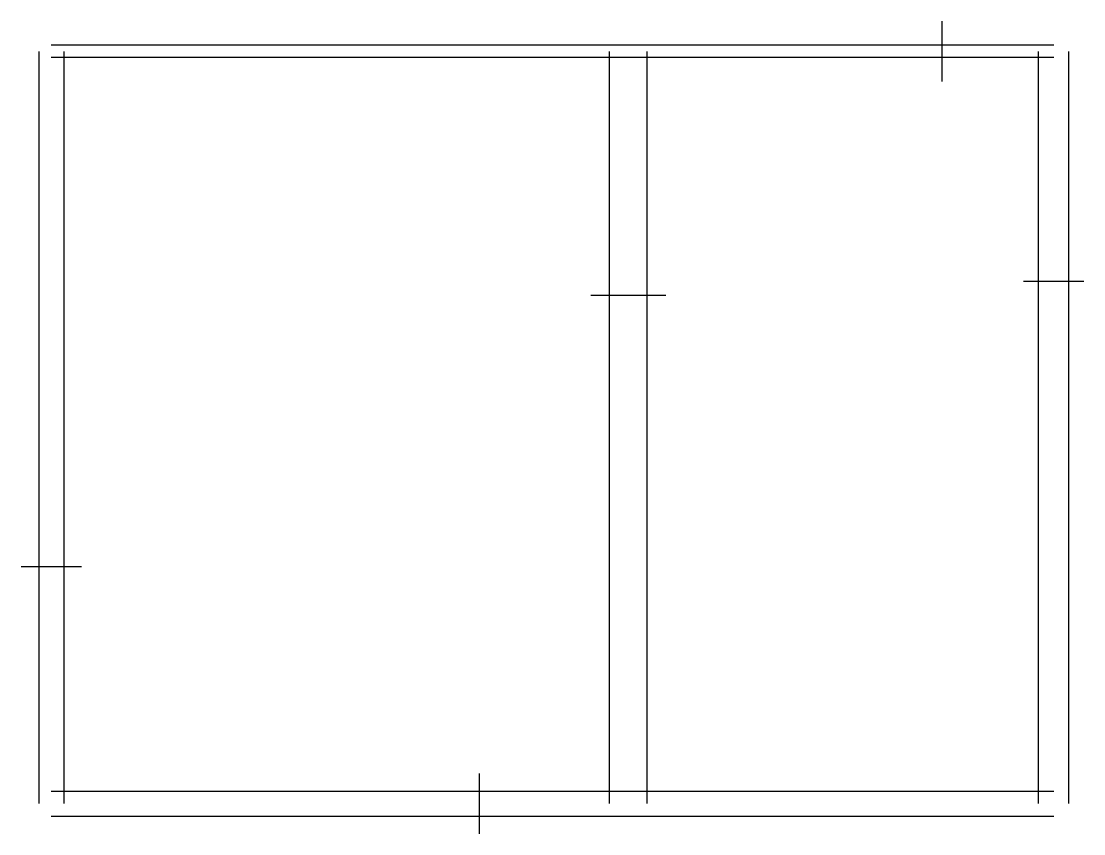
# Model space of a CAD drawing. Header units: millimetres. Extents: x -240 to 8240, y -240 to 6240.
import ezdxf

# ---------------------------------------------------------------- set-up
doc = ezdxf.new("R2010")
doc.units = ezdxf.units.MM
doc.layers.add('OPENING', color=4, linetype='Continuous')
doc.layers.add('WALL', color=7, linetype='Continuous')

msp = doc.modelspace()

# ---------------------------------------------------------------- linework, layer by layer
at = {"layer": 'OPENING'}
for p, q in [((7107.2, 6240), (7107.2, 5760)), ((8240, 4164.8), (7760, 4164.8)), ((4905, 4051.9), (4305, 4051.9)), ((-240, 1891.1), (240, 1891.1)), ((3418.7, -240), (3418.7, 240))]:
    msp.add_line(p, q, dxfattribs=at)
at = {"layer": 'WALL'}
for p, q in [((8000, 6050), (0, 6050)), ((-100, 6000), (-100, 0)), ((8000, 5950), (0, 5950)), ((100, 6000), (100, 0)), ((4455, 0), (4455, 6000)), ((4755, 0), (4755, 6000)), ((7880, 0), (7880, 6000)), ((8120, 0), (8120, 6000)), ((0, 100), (8000, 100)), ((0, -100), (8000, -100))]:
    msp.add_line(p, q, dxfattribs=at)

doc.saveas('drawing.dxf')
